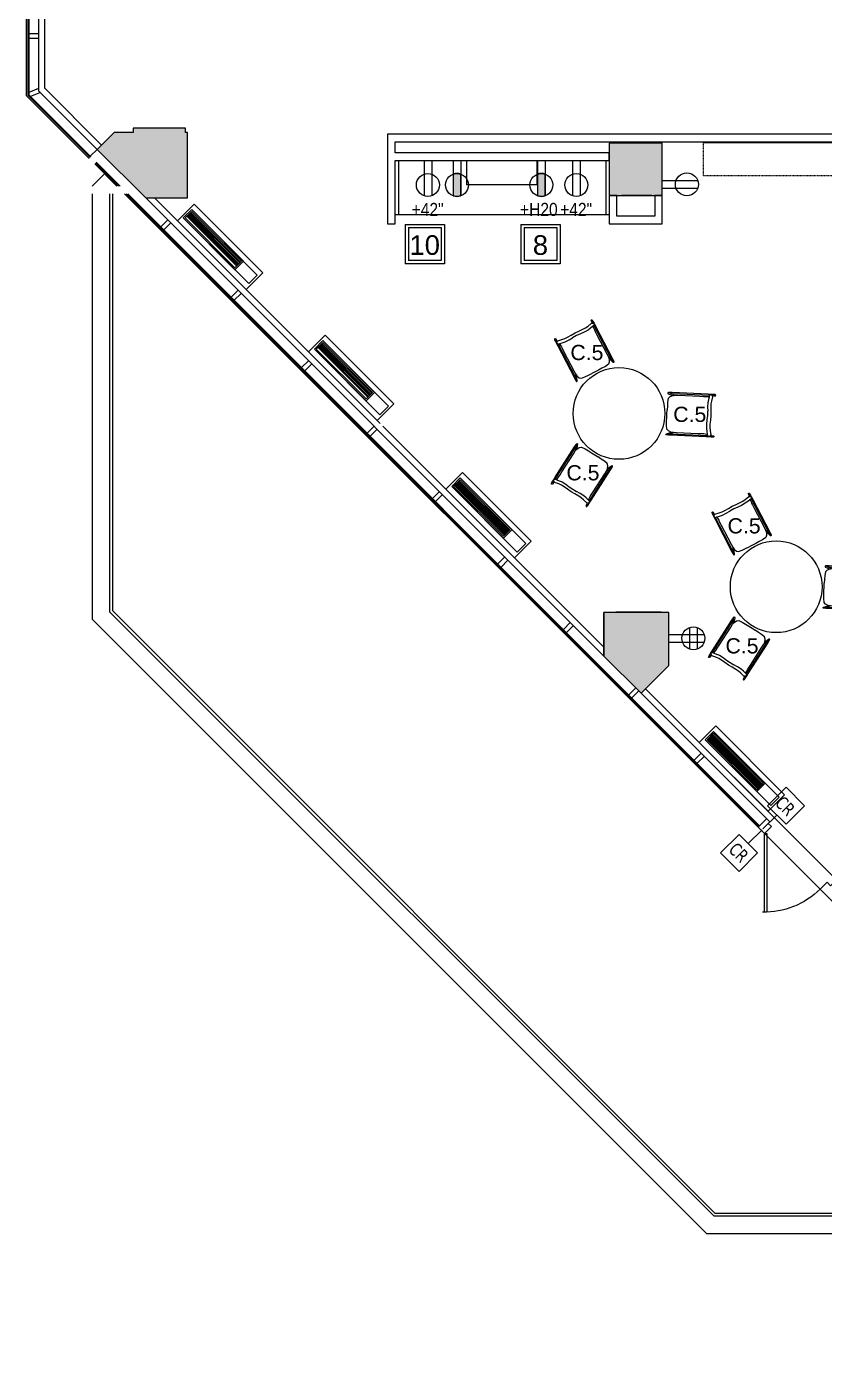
# Model space of a CAD drawing. Header units: inches. Extents: x 1 to 3921, y -2183 to 193.
# Drawn here: x 1079 to 1445, y -2151 to -1541 of the extents above; entities that cross this region are included whole.
import ezdxf

# ---------------------------------------------------------------- set-up
doc = ezdxf.new("R2010")
doc.units = ezdxf.units.IN
doc.header["$MEASUREMENT"] = 0
doc.linetypes.add('Overhead', pattern=[0.15625, 0.09375, -0.0625])
for name, color, linetype, lineweight in [('8260 Willow Oaks_dwg _2_', 8, 'Continuous', 9), ('A-ANNO-NOTE', 131, 'Continuous', 20), ('A-COLS', 52, 'Continuous', 13), ('A-FURN TAGS', 7, 'Continuous', 9), ('A-FURN-NEW', 7, 'Continuous', 9), ('A-WALL', 113, 'Continuous', 50), ('Cougaar_Furn Plan_V01_1_dwg', 8, 'Continuous', 9), ('E-ELEC-FIXT-IDEN', 2, 'Continuous', 9), ('I-WALL', 2, 'Continuous', 9), ('LEVEL 07 BB', 7, 'Continuous', 9), ('Q-CASE', 31, 'Continuous', 9)]:
    doc.layers.add(name, color=color, linetype=linetype, lineweight=lineweight)
doc.styles.add('Arial', font='arial.ttf', dxfattribs={"height": 6.966241})
doc.styles.add('Arial_7', font='arial.ttf', dxfattribs={"height": 9})
doc.styles.add('Arial_9', font='arial.ttf', dxfattribs={"width": 0.85, "height": 6})
doc.styles.add('Tahoma_1', font='tahoma.ttf', dxfattribs={"width": 0.85, "height": 6})

# ---------------------------------------------------------------- blocks, each defined once
blk = doc.blocks.new('Cougaar_Furn Plan_V01_1_dwg_C_5-2613236-New Construction - Tel_Data_Elec Plan')
at = {"layer": 'A-FURN-NEW', "flags": 128}
for points in [[(-10.12, 20.31), (-10.12, 20.71), (-10.11, 21.3), (-10.09, 21.67), (-10.06, 21.75), (-10.14, 21.92), (-10.31, 21.99), (-10.49, 21.92), (-10.59, 21.67), (-10.61, 21.3), (-10.62, 20.71), (-10.62, 20), (-10.62, 18.46), (-10.62, 1.94), (-10.62, 1.17), (-10.6, 0.56), (-10.58, 0.23), (-10.51, 0.06), (-10.33, -0.01), (-10.13, 0.07), (-10.06, 0.24), (-9.25, 2.47)], [(-9.94, 20.34), (-9.98, 20.3), (-10.21, 20.32), (-10.26, 20.32), (-10.31, 20.32), (-10.37, 20.24), (-10.4, 20.1), (-10.44, 19.54)], [(-10.44, 19.54), (-10.42, 19.41), (-10.31, 19.23), (-10.21, 19.17), (-9.38, 19), (-8.21, 18.77), (-6.76, 18.53), (-4.82, 18.5), (-2.89, 18.61)], [(-10.13, 19.15), (-10.13, 1.94), (-10.12, 1.44)], [(-10.06, 21.75), (-9.94, 20.34), (-9.87, 20.42), (-9.81, 20.49), (-9.69, 20.54), (-9.59, 20.55), (-7.6, 20.15), (-6.24, 19.91), (-4.82, 19.91), (-2.86, 20.01), (-0.88, 20.12), (1.11, 20.01), (3.07, 19.91), (4.49, 19.91), (5.85, 20.15), (7.84, 20.55), (7.94, 20.54), (8.06, 20.49)], [(-9.47, 19.02), (-9.47, 18.91), (-9.4, 17.86), (-9.36, 17.26), (-9.36, 16.34), (-9.38, 14.76)], [(8.69, 19.54), (8.67, 19.41), (8.56, 19.23), (8.46, 19.17), (7.63, 19), (6.46, 18.77), (5.01, 18.53), (3.07, 18.5), (1.14, 18.61), (-0.88, 18.7), (-2.89, 18.61)], [(7.72, 19.02), (7.72, 18.91), (7.65, 17.86), (7.61, 17.26), (7.61, 16.34), (7.62, 14.76)], [(8.06, 20.49), (8.12, 20.42), (8.19, 20.34), (8.31, 21.75)], [(8.19, 20.34), (8.23, 20.3), (8.46, 20.32), (8.51, 20.32), (8.56, 20.32), (8.62, 20.24), (8.65, 20.1), (8.69, 19.54)], [(8.37, 20.31), (8.37, 20.71), (8.36, 21.3), (8.34, 21.67), (8.31, 21.75), (8.39, 21.92), (8.56, 21.99), (8.74, 21.92), (8.84, 21.67), (8.86, 21.3), (8.87, 20.71), (8.87, 20), (8.87, 18.46), (8.87, 1.94)], [(8.38, 19.15), (8.38, 1.94), (8.37, 1.44)], [(-9.38, 14.76), (-9.38, 4.86), (-9.35, 3.34), (-9.22, 2.24), (-8.66, 1.02), (-7.87, 0.34), (-6.13, 0.1), (-4.38, 0.05), (-2.63, 0.01)], [(7.62, 14.76), (7.62, 4.86), (7.6, 3.34), (7.47, 2.24), (6.9, 1.02), (6.12, 0.34), (4.38, 0.1), (2.62, 0.05), (0.88, 0.01), (-0.88, -0.01), (-2.63, 0.01)], [(-9.3, 2.97), (-9.41, 2.97), (-9.59, 2.9), (-9.66, 2.72), (-10.58, 0.23)], [(8.85, 0.56), (8.83, 0.23), (8.76, 0.06), (8.58, -0.01), (8.38, 0.07), (8.31, 0.24), (7.5, 2.47)], [(7.55, 2.97), (7.66, 2.97), (7.84, 2.9), (7.91, 2.72), (8.83, 0.23)], [(8.87, 1.94), (8.87, 1.17), (8.85, 0.56)]]:
    blk.add_lwpolyline(points, dxfattribs=at)
blk = doc.blocks.new('Cougaar_Furn Plan_V01_1_dwg__U24-2613237-New Construction - Tel_Data_Elec Plan')
blk.add_blockref('Cougaar_Furn Plan_V01_1_dwg_C_5-2613236-New Construction - Tel_Data_Elec Plan', (0.88, -10.99))
blk = doc.blocks.new('Cougaar_Furn Plan_V01_1_dwg__U25-2613238-New Construction - Tel_Data_Elec Plan')
blk.add_blockref('Cougaar_Furn Plan_V01_1_dwg__U24-2613237-New Construction - Tel_Data_Elec Plan', (1414.35, -1764.78))
for p, rotation in [((1444.16, -1813.38), 240), ((1387.16, -1814.9), 120)]:
    blk.add_blockref('Cougaar_Furn Plan_V01_1_dwg__U24-2613237-New Construction - Tel_Data_Elec Plan', p, dxfattribs=dict(rotation=rotation))
blk = doc.blocks.new('Cougaar_Furn Plan_V01_1_dwg__U26-2613239-New Construction - Tel_Data_Elec Plan')
blk.add_blockref('Cougaar_Furn Plan_V01_1_dwg_C_5-2613236-New Construction - Tel_Data_Elec Plan', (0.88, -10.99))
blk = doc.blocks.new('Cougaar_Furn Plan_V01_1_dwg__U27-2613240-New Construction - Tel_Data_Elec Plan')
blk.add_blockref('Cougaar_Furn Plan_V01_1_dwg__U26-2613239-New Construction - Tel_Data_Elec Plan', (1414.35, -1764.78))
for p, rotation in [((1444.16, -1813.38), 240), ((1387.16, -1814.9), 120)]:
    blk.add_blockref('Cougaar_Furn Plan_V01_1_dwg__U26-2613239-New Construction - Tel_Data_Elec Plan', p, dxfattribs=dict(rotation=rotation))
blk = doc.blocks.new('Cougaar_Furn Plan_V01_1_dwg-2613217-New Construction - Tel_Data_Elec Plan')
at = {"layer": 'A-FURN-NEW'}
for centre in [(1343.22, -1718.31), (1415.22, -1797.68)]:
    blk.add_circle(centre, 21, dxfattribs=at)
at = {"rotation": 267.4166265778429}
for name, p in [('Cougaar_Furn Plan_V01_1_dwg__U27-2613240-New Construction - Tel_Data_Elec Plan', (3202.87, -385.56)), ('Cougaar_Furn Plan_V01_1_dwg__U25-2613238-New Construction - Tel_Data_Elec Plan', (3274.87, -464.93))]:
    blk.add_blockref(name, p, dxfattribs=at)
at = {"layer": 'A-FURN TAGS', "char_height": 6.966, "width": 18.0806, "attachment_point": 1, "line_spacing_factor": 0.941778, "style": 'Arial'}
for insert in [(1320.95, -1686.91), (1368.07, -1715.23), (1319.14, -1741.99), (1392.95, -1766.29), (1391.99, -1821.25)]:
    blk.add_mtext('C.5', dxfattribs=dict(at, insert=insert))
blk = doc.blocks.new('Counter Top _No Backsplash_ - Standard Counter Top-2551659-New Construction - Tel_Data_Elec Plan')
at = {"layer": 'Q-CASE', "lineweight": 13}
blk.add_line((-47.26, 25), (50.74, 25), dxfattribs=at)
blk = doc.blocks.new('Upper Cabinet - Standard Upper Cabinet-2571745-New Construction - Tel_Data_Elec Plan')
at = {"layer": 'Q-CASE', "lineweight": 13}
blk.add_line((48.74, 0), (-47.26, 0), dxfattribs=at)
at = {"layer": 'Q-CASE', "linetype": 'Overhead'}
for p, q in [((-47.26, 0), (-47.26, -15)), ((48.74, -15), (48.74, 0)), ((-47.26, -15), (48.74, -15))]:
    blk.add_line(p, q, dxfattribs=at)
blk = doc.blocks.new('Columns 1 - Columns 1-2495298-New Construction - Tel_Data_Elec Plan')
at = {"layer": 'A-COLS', "lineweight": 9}
h = blk.add_hatch(color=55, dxfattribs=at)
h.paths.add_polyline_path([(-344.46, -2150.94), (-338.28, -2144.77), (-338.28, -2115.04), (-368.16, -2115.04), (-368.16, -2117.34), (-369.17, -2117.34), (-369.17, -2147.78), (-360.5, -2147.78), (-354.06, -2141.34), (-347.61, -2147.78)], flags=0)
h.paths.add_polyline_path([(249.67, -2143.52), (255.5, -2137.69), (255.5, -2113.67), (220.65, -2113.67), (220.65, -2140.53), (220.23, -2113.67), (217.01, -2113.67), (217.01, -2140.67), (246.82, -2140.67)], flags=0)
h.paths.add_polyline_path([(-113.19, -2143.52), (-110.22, -2140.54), (-86.7, -2140.54), (-86.7, -2114.54), (-119.32, -2114.54), (-119.32, -2137.38), (-116.16, -2140.54)], flags=0)
h.paths.add_polyline_path([(-585.22, -2121.95), (-578.56, -2115.29), (-578.56, -2080.06), (-607.29, -2080.06), (-607.29, -2117.79), (-601.06, -2117.79), (-595.22, -2111.95), (-589.37, -2117.79)], flags=0)
h.paths.add_polyline_path([(-841.54, -2073), (-819.17, -2073), (-819.17, -2049), (-846.02, -2049), (-846.02, -2068.52), (-843.59, -2070.96)], flags=0)
h.paths.add_polyline_path([(-1068.66, -1845.88), (-1055.93, -1833.15), (-1055.93, -1808.86), (-1085.69, -1808.86), (-1085.69, -1828.86), (-1081.39, -1833.15)], flags=0)
h.paths.add_polyline_path([(-1277.28, -1619.05), (-1276.44, -1619.05), (-1276.44, -1589.05), (-1277.28, -1589.05), (-1277.28, -1587.14), (-1301.28, -1587.14), (-1301.28, -1589.05), (-1309.94, -1589.05), (-1317.71, -1596.83), (-1295.49, -1619.05)], flags=0)
h.paths.add_polyline_path([(-1083.3, -1617.89), (-1058.94, -1617.89), (-1058.94, -1593.96), (-1083.3, -1593.96)], flags=0)
h.paths.add_polyline_path([(-819.99, -1615.25), (-818.48, -1615.25), (-818.48, -1589.87), (-842.8, -1589.87), (-842.8, -1615.25), (-820.03, -1615.25)], flags=0)
h.paths.add_polyline_path([(-603.13, -1613.61), (-578.8, -1612.78), (-578.8, -1591.25), (-603.13, -1591.25), (-603.13, -1612.78)], flags=0)
h.paths.add_polyline_path([(-844.96, -1400.7), (-770.86, -1400.7), (-770.86, -1352.13), (-844.96, -1352.13)], flags=0)
h.paths.add_polyline_path([(-1083.3, -1379.2), (-1059.3, -1379.2), (-1059.3, -1352.54), (-1083.3, -1352.54)], flags=0)
h.paths.add_polyline_path([(-602.86, -1376.13), (-578.86, -1376.13), (-578.86, -1352.13), (-602.86, -1352.13)], flags=0)
h.paths.add_polyline_path([(-1312.55, -1375.07), (-1312.55, -1351.07), (-1313.43, -1351.07), (-1313.43, -1349.42), (-1344.55, -1349.42), (-1344.55, -1375.07), (-1313.43, -1375.07)], flags=0)
h.paths.add_polyline_path([(-1333.32, -1179.82), (-1313.99, -1179.82), (-1313.99, -1178.54), (-1311.93, -1178.54), (-1311.93, -1148.62), (-1333.32, -1148.62), (-1344.55, -1159.85), (-1344.55, -1178.54), (-1337.99, -1178.54), (-1337.99, -1179.82)], flags=0)
h.paths.add_polyline_path([(-1066.36, -921.65), (-1054.31, -921.65), (-1054.31, -892.1), (-1066.36, -880.04), (-1096.08, -909.76), (-1084.18, -921.65)], flags=0)
h.paths.add_polyline_path([(-843.09, -889.56), (-813.47, -889.56), (-813.47, -857.49), (-823.93, -847.03), (-829.95, -853.04), (-843.09, -853.04), (-843.09, -865.56), (-843.73, -865.56), (-843.73, -889.56)], flags=0)
h.paths.add_polyline_path([(-577.38, -853.79), (-577.38, -820.29), (-607.26, -820.29), (-607.26, -853.79)], flags=0)
at = {"layer": 'A-COLS', "color": 250, "lineweight": 20}
for p, q in [((-1309.94, -1589.05), (-1317.71, -1596.83)), ((-1301.28, -1589.05), (-1309.94, -1589.05)), ((-1277.28, -1587.14), (-1301.28, -1587.14)), ((-1301.28, -1587.14), (-1301.28, -1589.05)), ((-1277.28, -1589.05), (-1277.28, -1587.14)), ((-1276.44, -1589.05), (-1277.28, -1589.05)), ((-1276.44, -1619.05), (-1276.44, -1589.05)), ((-1317.71, -1596.83), (-1295.49, -1619.05)), ((-1083.3, -1593.96), (-1083.3, -1617.89)), ((-1058.94, -1593.96), (-1083.3, -1593.96)), ((-1058.94, -1617.89), (-1058.94, -1593.96)), ((-1295.49, -1619.05), (-1276.44, -1619.05)), ((-1083.3, -1617.89), (-1058.94, -1617.89)), ((-1085.69, -1808.86), (-1085.69, -1828.86)), ((-1055.93, -1808.86), (-1085.69, -1808.86)), ((-1055.93, -1833.15), (-1055.93, -1808.86)), ((-1085.69, -1828.86), (-1068.66, -1845.88)), ((-1068.66, -1845.88), (-1055.93, -1833.15))]:
    blk.add_line(p, q, dxfattribs=at)
blk = doc.blocks.new('Counter Top _No Backsplash_ - Standard Counter Top-2551850-New Construction - Tel_Data_Elec Plan')
at = {"layer": 'Q-CASE', "lineweight": 13}
blk.add_line((-47.26, 0), (-47.26, 25), dxfattribs=at)
blk = doc.blocks.new('Counter Top _No Backsplash_ - Standard Counter Top-V9-New Construction - Tel_Data_Elec Plan')
at = {"layer": 'Q-CASE', "lineweight": 13}
blk.add_line((-45.76, 0), (-45.76, 25), dxfattribs=at)
blk = doc.blocks.new('Counter Top _No Backsplash_ - Standard Counter Top 3-2586564-New Construction - Tel_Data_Elec Plan')
at = {"layer": 'Q-CASE', "lineweight": 13}
for p, q in [((-47.26, 0), (-47.26, 11.25)), ((-47.26, 11.25), (-15.08, 11.25)), ((-15.08, 0), (-15.08, 11.25)), ((-15.08, 0), (-47.26, 0))]:
    blk.add_line(p, q, dxfattribs=at)
blk = doc.blocks.new('8260 Willow Oaks_dwg_8260_7th Floor_ARCH_BB_dwg_DR-45-2427410-07 DEMO-V7-New Construction - Tel_Data_Elec Plan')
at = {"layer": 'LEVEL 07 BB', "flags": 128}
blk.add_lwpolyline([(0.707, 0.707), (0, 0), (0.021, -0.021), (0.728, 0.686)], dxfattribs=at)
at = {"layer": 'LEVEL 07 BB'}
blk.add_arc((0, 0), 1, 360, 46.5604, dxfattribs=at)
blk = doc.blocks.new('8260 Willow Oaks_dwg _2_-2439531-New Construction - Tel_Data_Elec Plan')
at = {"layer": 'A-WALL', "lineweight": 9}
for points in [[(31965.66, 8970.11), (31979.38, 8970.11), (31979.3, 8970.19), (31965.73, 8970.19)], [(31983.77, 8779.22), (31983.77, 8779.31), (31964.26, 8779.3), (31964.26, 8779.22), (31983.24, 8779.22)]]:
    blk.add_hatch(color=7, dxfattribs=at).paths.add_polyline_path(points, flags=0)
at = {"layer": 'A-WALL', "color": 10, "lineweight": 30}
blk.add_line((31965.66, 8970.11), (31979.38, 8970.11), dxfattribs=at)
at = {"layer": 'A-WALL', "color": 10, "lineweight": 30, "flags": 128}
blk.add_lwpolyline([(31983.78, 8779.31), (31963.03, 8779.31), (31963.03, 8779.3)], dxfattribs=at)
at = {"layer": 'LEVEL 07 BB'}
for p, q in [((31698.64, 9044.08), (31694.14, 9044.08)), ((31698.64, 9042.08), (31694.14, 9042.08)), ((31698.64, 9019.17), (31694.14, 9017.3)), ((31699.41, 9017.32), (31694.91, 9015.46)), ((31722.3, 8988.06), (31725.48, 8991.24)), ((31734.5, 8974.45), (31724.3, 8984.65)), ((31724.65, 8985), (31735.2, 8974.45)), ((31725, 8985.36), (31735.91, 8974.45)), ((31728.84, 8980.11), (31723.18, 8974.45)), ((31738.7, 8970.95), (32028.48, 8681.18)), ((31739.41, 8970.95), (32028.83, 8681.53)), ((31747.7, 8969.02), (31957.51, 8759.22)), ((31855.04, 8865.73), (31751.75, 8969.02)), ((31789.32, 8937.82), (31766.51, 8960.62)), ((31789.67, 8938.17), (31766.87, 8960.98)), ((31790.02, 8938.53), (31767.22, 8961.33)), ((31790.38, 8938.88), (31767.57, 8961.68)), ((31790.73, 8939.23), (31767.93, 8962.04)), ((31791.08, 8939.59), (31768.28, 8962.39)), ((31757.74, 8958.98), (31754.56, 8955.8)), ((31759.16, 8957.57), (31755.98, 8954.39)), ((31790.01, 8926.72), (31786.82, 8923.54)), ((31791.42, 8925.31), (31788.24, 8922.12)), ((31849.38, 8877.75), (31826.58, 8900.56)), ((31849.74, 8878.11), (31826.93, 8900.91)), ((31850.09, 8878.46), (31827.29, 8901.26)), ((31850.45, 8878.81), (31827.64, 8901.62)), ((31850.8, 8879.17), (31827.99, 8901.97)), ((31851.15, 8879.52), (31828.35, 8902.32)), ((31822.27, 8894.46), (31819.08, 8891.28)), ((31823.68, 8893.05), (31820.5, 8889.86)), ((31852.23, 8864.5), (31849.05, 8861.31)), ((31853.64, 8863.08), (31850.46, 8859.9)), ((31957.49, 8763.28), (31856.28, 8864.49)), ((31911.93, 8814.5), (31889.13, 8837.3)), ((31912.28, 8814.85), (31889.48, 8837.66)), ((31912.64, 8815.21), (31889.83, 8838.01)), ((31912.99, 8815.56), (31890.19, 8838.36)), ((31913.35, 8815.91), (31890.54, 8838.72)), ((31913.7, 8816.27), (31890.89, 8839.07)), ((31914.05, 8816.62), (31891.25, 8839.42)), ((31882.19, 8834.53), (31879.01, 8831.35)), ((31883.61, 8833.12), (31880.43, 8829.94)), ((31912.16, 8804.57), (31908.98, 8801.39)), ((31913.57, 8803.15), (31910.39, 8799.97)), ((31957.49, 8759.24), (31957.49, 8779.2)), ((31942.12, 8774.6), (31938.94, 8771.42)), ((31943.54, 8773.19), (31940.35, 8770.01)), ((31972.09, 8744.64), (31968.9, 8741.46)), ((31973.5, 8743.23), (31970.32, 8740.04)), ((32064.09, 8656.68), (31976.56, 8744.22)), ((32027.97, 8698.46), (32005.17, 8721.26)), ((32028.33, 8698.81), (32005.52, 8721.61)), ((32028.68, 8699.16), (32005.87, 8721.97)), ((32029.03, 8699.52), (32006.23, 8722.32)), ((32029.39, 8699.87), (32006.58, 8722.68)), ((32029.74, 8700.23), (32006.94, 8723.03)), ((32030.09, 8700.58), (32007.29, 8723.38)), ((32002.05, 8714.68), (31998.87, 8711.5)), ((32003.46, 8713.26), (32000.28, 8710.08)), ((32032.01, 8684.71), (32028.12, 8680.82)), ((32056.5, 8652.45), (32031.04, 8677.91))]:
    blk.add_line(p, q, dxfattribs=at)
at = {"layer": 'LEVEL 07 BB', "flags": 128}
for points in [[(31721.82, 8987.13), (31693.14, 9015.81), (31693.14, 9430.42), (32004.12, 9743.28), (32202.35, 9743.28)], [(32200.1, 9742.78), (32004.32, 9742.78), (31693.64, 9430.22), (31693.64, 9016.01), (31722.18, 8987.48)], [(32200.1, 9742.28), (32004.53, 9742.28), (31694.14, 9430.01), (31694.14, 9016.22), (31722.53, 8987.83)], [(31698.64, 9207.23), (31698.64, 9018.08), (31725.48, 8991.24)], [(31727.43, 8993.19), (31701.39, 9019.22), (31701.39, 9207.23)], [(31723.14, 8970.95), (31723.14, 8776.17), (32004.52, 8494.79), (32202.91, 8494.79), (32208.53, 8500.41)], [(31731.14, 8970.95), (31731.14, 8779.49), (32007.84, 8502.79), (32199.6, 8502.79), (32200.02, 8503.22)], [(31732.77, 8970.95), (31732.39, 8970.58), (31732.39, 8780), (32008.36, 8504.04), (32199.08, 8504.04), (32200.02, 8504.99)], [(31974.53, 8742.19), (32033.43, 8683.3), (32032.72, 8682.59), (32034.22, 8681.09), (32031.04, 8677.91), (31738, 8970.95)], [(32062.07, 8654.66), (32061.98, 8654.75), (32061.27, 8654.04), (32059.68, 8655.63), (32056.5, 8652.45), (32200.02, 8508.92)]]:
    blk.add_lwpolyline(points, dxfattribs=at)
for points in [[(31793.65, 8927.12), (31801.25, 8934.73), (31769.78, 8966.19), (31762.18, 8958.59)], [(31764.83, 8959.83), (31768.72, 8963.72), (31792.41, 8940.03), (31788.52, 8936.14)], [(31794.88, 8929.78), (31798.77, 8933.67), (31768.72, 8963.72), (31764.83, 8959.83)], [(31765.72, 8959.83), (31768.72, 8962.83), (31791.53, 8940.03), (31788.52, 8937.02)], [(31853.72, 8867.06), (31861.32, 8874.66), (31829.85, 8906.12), (31822.25, 8898.52)], [(31824.9, 8899.76), (31828.79, 8903.65), (31852.48, 8879.96), (31848.59, 8876.07)], [(31854.95, 8869.71), (31858.84, 8873.6), (31828.79, 8903.65), (31824.9, 8899.76)], [(31825.78, 8899.76), (31828.79, 8902.77), (31851.59, 8879.96), (31848.59, 8876.96)], [(31916.62, 8804.16), (31924.22, 8811.76), (31892.75, 8843.22), (31885.15, 8835.62)], [(31887.8, 8836.86), (31891.69, 8840.75), (31915.38, 8817.06), (31911.49, 8813.17)], [(31917.85, 8806.81), (31921.74, 8810.7), (31891.69, 8840.75), (31887.8, 8836.86)], [(31888.68, 8836.86), (31891.69, 8839.87), (31914.49, 8817.06), (31911.49, 8814.06)], [(32032.66, 8688.12), (32040.26, 8695.72), (32008.79, 8727.18), (32001.19, 8719.58)], [(32003.84, 8720.82), (32007.73, 8724.71), (32031.42, 8701.02), (32027.53, 8697.13)], [(32033.89, 8690.77), (32037.78, 8694.66), (32007.73, 8724.71), (32003.84, 8720.82)], [(32004.73, 8720.82), (32007.73, 8723.82), (32030.54, 8701.02), (32027.53, 8698.02)]]:
    blk.add_lwpolyline(points, close=True, dxfattribs=at)
at = {"extrusion": (0, 0, -1), "xscale": 35.99999999998934, "yscale": 35.99999999998934, "zscale": -35.99999999998934, "rotation": 224.9999999997672}
blk.add_blockref('8260 Willow Oaks_dwg_8260_7th Floor_ARCH_BB_dwg_DR-45-2427410-07 DEMO-V7-New Construction - Tel_Data_Elec Plan', (-32031.04, 8677.91), dxfattribs=at)
blk = doc.blocks.new('FORM Equipment_Fixture Tag - Square-214315-New Construction - Tel_Data_Elec Plan')
at = {"layer": 'A-ANNO-NOTE'}
for p, q in [((-0.09375, 0.09375), (0.09375, 0.09375)), ((-0.09375, 0.09375), (0.09375, 0.09375)), ((-0.09375, 0.09375), (0.09375, 0.09375)), ((-0.09375, 0.09375), (-0.09375, -0.09375)), ((-0.078125, 0.078125), (-0.078125, -0.078125)), ((-0.078125, 0.078125), (0.078125, 0.078125)), ((0.078125, 0.078125), (0.078125, -0.078125)), ((0.09375, 0.09375), (0.09375, -0.09375)), ((0.09375, -0.09375), (-0.09375, -0.09375)), ((0.078125, -0.078125), (-0.078125, -0.078125))]:
    blk.add_line(p, q, dxfattribs=at)

msp = doc.modelspace()

# ---------------------------------------------------------------- hatches: boundary and pattern name
at = {"layer": 'A-ANNO-NOTE', "lineweight": 9}
for points in [[(1274.94, -1618.14), (1274.94, -1608.09), (1274.71, -1608.16)], [(1274.94, -1618.14), (1274.71, -1608.16), (1274.71, -1618.06)], [(1274.94, -1618.14), (1275.17, -1608.02), (1274.94, -1608.09)], [(1275.17, -1618.2), (1275.17, -1608.02), (1274.94, -1618.14)], [(1275.17, -1608.02), (1276.93, -1607.88), (1276.34, -1607.86)], [(1275.17, -1618.2), (1277.4, -1607.95), (1277.05, -1607.9)], [(1275.17, -1618.2), (1277.05, -1607.9), (1275.17, -1608.02)], [(1275.17, -1618.2), (1277.75, -1618.2), (1277.4, -1607.95)], [(1277.97, -1618.14), (1277.97, -1608.09), (1277.4, -1607.95)], [(1277.75, -1618.2), (1277.97, -1618.14), (1277.4, -1607.95)], [(1277.97, -1618.14), (1278.2, -1608.16), (1277.97, -1608.09)], [(1277.97, -1618.14), (1278.2, -1618.06), (1278.2, -1608.16)], [(1313.63, -1618.14), (1313.63, -1608.09), (1313.4, -1608.16)], [(1313.63, -1618.14), (1313.4, -1608.16), (1313.4, -1618.06)], [(1313.63, -1618.14), (1313.85, -1608.02), (1313.63, -1608.09)], [(1313.85, -1618.2), (1313.85, -1608.02), (1313.63, -1618.14)], [(1313.85, -1608.02), (1315.62, -1607.88), (1315.02, -1607.86)], [(1313.85, -1618.2), (1316.09, -1607.95), (1315.73, -1607.9)], [(1313.85, -1618.2), (1315.73, -1607.9), (1313.85, -1608.02)], [(1313.85, -1618.2), (1316.43, -1618.2), (1316.09, -1607.95)], [(1316.66, -1618.14), (1316.66, -1608.09), (1316.09, -1607.95)], [(1316.43, -1618.2), (1316.66, -1618.14), (1316.09, -1607.95)], [(1316.66, -1618.14), (1316.89, -1608.16), (1316.66, -1608.09)], [(1316.66, -1618.14), (1316.89, -1618.06), (1316.89, -1608.16)], [(1276.57, -1618.36), (1277.75, -1618.2), (1275.17, -1618.2)], [(1315.26, -1618.36), (1316.43, -1618.2), (1313.85, -1618.2)]]:
    msp.add_hatch(color=256, dxfattribs=at).paths.add_polyline_path(points, flags=0)

# ---------------------------------------------------------------- linework, layer by layer
at = {"layer": 'A-ANNO-NOTE'}
for p, q in [((1261.4, -1601.87), (1261.4, -1618.06)), ((1264.89, -1601.87), (1264.89, -1618.06)), ((1274.71, -1601.87), (1274.71, -1618.06)), ((1278.2, -1601.87), (1278.2, -1618.06)), ((1313.4, -1601.87), (1313.4, -1618.06)), ((1316.89, -1601.87), (1316.89, -1618.06)), ((1329.4, -1601.87), (1329.4, -1618.06)), ((1332.89, -1601.87), (1332.89, -1618.06)), ((1274.71, -1608.16), (1274.71, -1618.06)), ((1278.2, -1618.06), (1278.2, -1608.16)), ((1313.4, -1608.16), (1313.4, -1618.06)), ((1316.89, -1618.06), (1316.89, -1608.16)), ((1370.5, -1611.12), (1386.7, -1611.12)), ((1370.5, -1614.61), (1386.7, -1614.61)), ((1383.01, -1815.78), (1383.01, -1825.69)), ((1386.5, -1815.78), (1386.5, -1825.69)), ((1373.51, -1818.99), (1389.71, -1818.99)), ((1373.51, -1822.48), (1389.71, -1822.48)), ((1427.19, -1888.96), (1418.7, -1897.45)), ((1435.67, -1897.45), (1427.19, -1888.96)), ((1418.7, -1897.45), (1427.19, -1905.93)), ((1427.19, -1905.93), (1435.67, -1897.45)), ((1416.58, -1908.05), (1422.94, -1901.69)), ((1416.23, -1908.4), (1409.87, -1914.76)), ((1397.14, -1919), (1405.63, -1910.52)), ((1405.63, -1910.52), (1414.11, -1919)), ((1405.63, -1927.49), (1397.14, -1919)), ((1414.11, -1919), (1405.63, -1927.49))]:
    msp.add_line(p, q, dxfattribs=at)
for centre in [(1263.14, -1613.11), (1276.46, -1613.11), (1315.14, -1613.11), (1331.14, -1613.11), (1381.75, -1612.87), (1384.75, -1820.73)]:
    msp.add_circle(centre, 5.25, dxfattribs=at)
for centre, start, end in [((1276.46, -1613.11), 70.62074, 109.37926), ((1315.14, -1613.11), 70.62074, 109.37926), ((1276.46, -1613.11), 250.62074, 289.37926), ((1315.14, -1613.11), 250.62074, 289.37926)]:
    msp.add_arc(centre, 5.25, start, end, dxfattribs=at)
at = {"layer": 'I-WALL', "color": 250, "lineweight": 20}
for p, q in [((1586.64, -1589.87), (1244.64, -1589.87)), ((1244.64, -1589.87), (1244.64, -1630.87)), ((1248.14, -1593.37), (1546.7, -1593.37)), ((1248.14, -1598.37), (1248.14, -1593.37)), ((1346.14, -1598.37), (1248.14, -1598.37)), ((1346.14, -1601.87), (1346.14, -1598.37)), ((1248.14, -1630.87), (1248.14, -1601.87)), ((1248.14, -1601.87), (1280.81, -1601.87)), ((1312.99, -1601.87), (1346.14, -1601.87)), ((1346.14, -1617.89), (1346.14, -1630.87)), ((1349.64, -1617.89), (1346.14, -1617.89)), ((1349.64, -1627.37), (1349.64, -1617.89)), ((1370.5, -1617.89), (1367, -1617.89)), ((1367, -1617.89), (1367, -1627.37)), ((1370.5, -1630.87), (1370.5, -1617.89)), ((1367, -1627.37), (1349.64, -1627.37)), ((1244.64, -1630.87), (1248.14, -1630.87)), ((1346.14, -1630.87), (1370.5, -1630.87))]:
    msp.add_line(p, q, dxfattribs=at)

# ---------------------------------------------------------------- block references
at = {"layer": '8260 Willow Oaks_dwg _2_', "color": 7}
msp.add_blockref('8260 Willow Oaks_dwg _2_-2439531-New Construction - Tel_Data_Elec Plan', (-30613.75, -10588.08), dxfattribs=at)
at = {"layer": 'A-ANNO-NOTE', "xscale": 96, "yscale": 96, "zscale": 96}
for p in [(1261.71, -1640.18), (1314.71, -1640.18)]:
    msp.add_blockref('FORM Equipment_Fixture Tag - Square-214315-New Construction - Tel_Data_Elec Plan', p, dxfattribs=at)
at = {"layer": 'A-COLS', "lineweight": 9}
msp.add_blockref('Columns 1 - Columns 1-2495298-New Construction - Tel_Data_Elec Plan', (2429.44, 0), dxfattribs=at)
at = {"layer": 'Cougaar_Furn Plan_V01_1_dwg', "color": 7}
msp.add_blockref('Cougaar_Furn Plan_V01_1_dwg-2613217-New Construction - Tel_Data_Elec Plan', (7.44, 0.54), dxfattribs=at)
at = {"layer": 'Q-CASE', "lineweight": 13}
msp.add_blockref('Upper Cabinet - Standard Upper Cabinet-2571745-New Construction - Tel_Data_Elec Plan', (1436.5, -1593.87), dxfattribs=at)
at = {"layer": 'Q-CASE', "lineweight": 13, "rotation": 180}
for name, p in [('Counter Top _No Backsplash_ - Standard Counter Top-2551850-New Construction - Tel_Data_Elec Plan', (1202.38, -1601.87)), ('Counter Top _No Backsplash_ - Standard Counter Top 3-2586564-New Construction - Tel_Data_Elec Plan', (1265.72, -1601.87)), ('Counter Top _No Backsplash_ - Standard Counter Top-V9-New Construction - Tel_Data_Elec Plan', (1298.88, -1601.87)), ('Counter Top _No Backsplash_ - Standard Counter Top-2551659-New Construction - Tel_Data_Elec Plan', (1298.88, -1601.87))]:
    msp.add_blockref(name, p, dxfattribs=at)

# ---------------------------------------------------------------- texts
at = {"layer": 'A-ANNO-NOTE', "lineweight": 9, "char_height": 9, "attachment_point": 1, "style": 'Arial_7'}
for s, insert, width in [('10', (1254.69, -1636.15), 16.968), ('8', (1311.19, -1636.15), 8.484)]:
    msp.add_mtext(s, dxfattribs=dict(at, insert=insert, width=width))
at = {"layer": 'A-ANNO-NOTE', "lineweight": 9, "char_height": 6, "width": 10.0444, "attachment_point": 1, "rotation": 315, "style": 'Tahoma_1'}
for insert in [(1425.96, -1892.43), (1404.68, -1913.71)]:
    msp.add_mtext('CR', dxfattribs=dict(at, insert=insert))
at = {"layer": 'E-ELEC-FIXT-IDEN', "char_height": 6, "attachment_point": 1, "style": 'Arial_9'}
for s, insert, width in [('+42"', (1255.73, -1621.34), 18.0285), ('+H20', (1305.34, -1621.34), 21.3766), ('+42"', (1323.73, -1621.34), 18.0285)]:
    msp.add_mtext(s, dxfattribs=dict(at, insert=insert, width=width))

doc.saveas('drawing.dxf')
